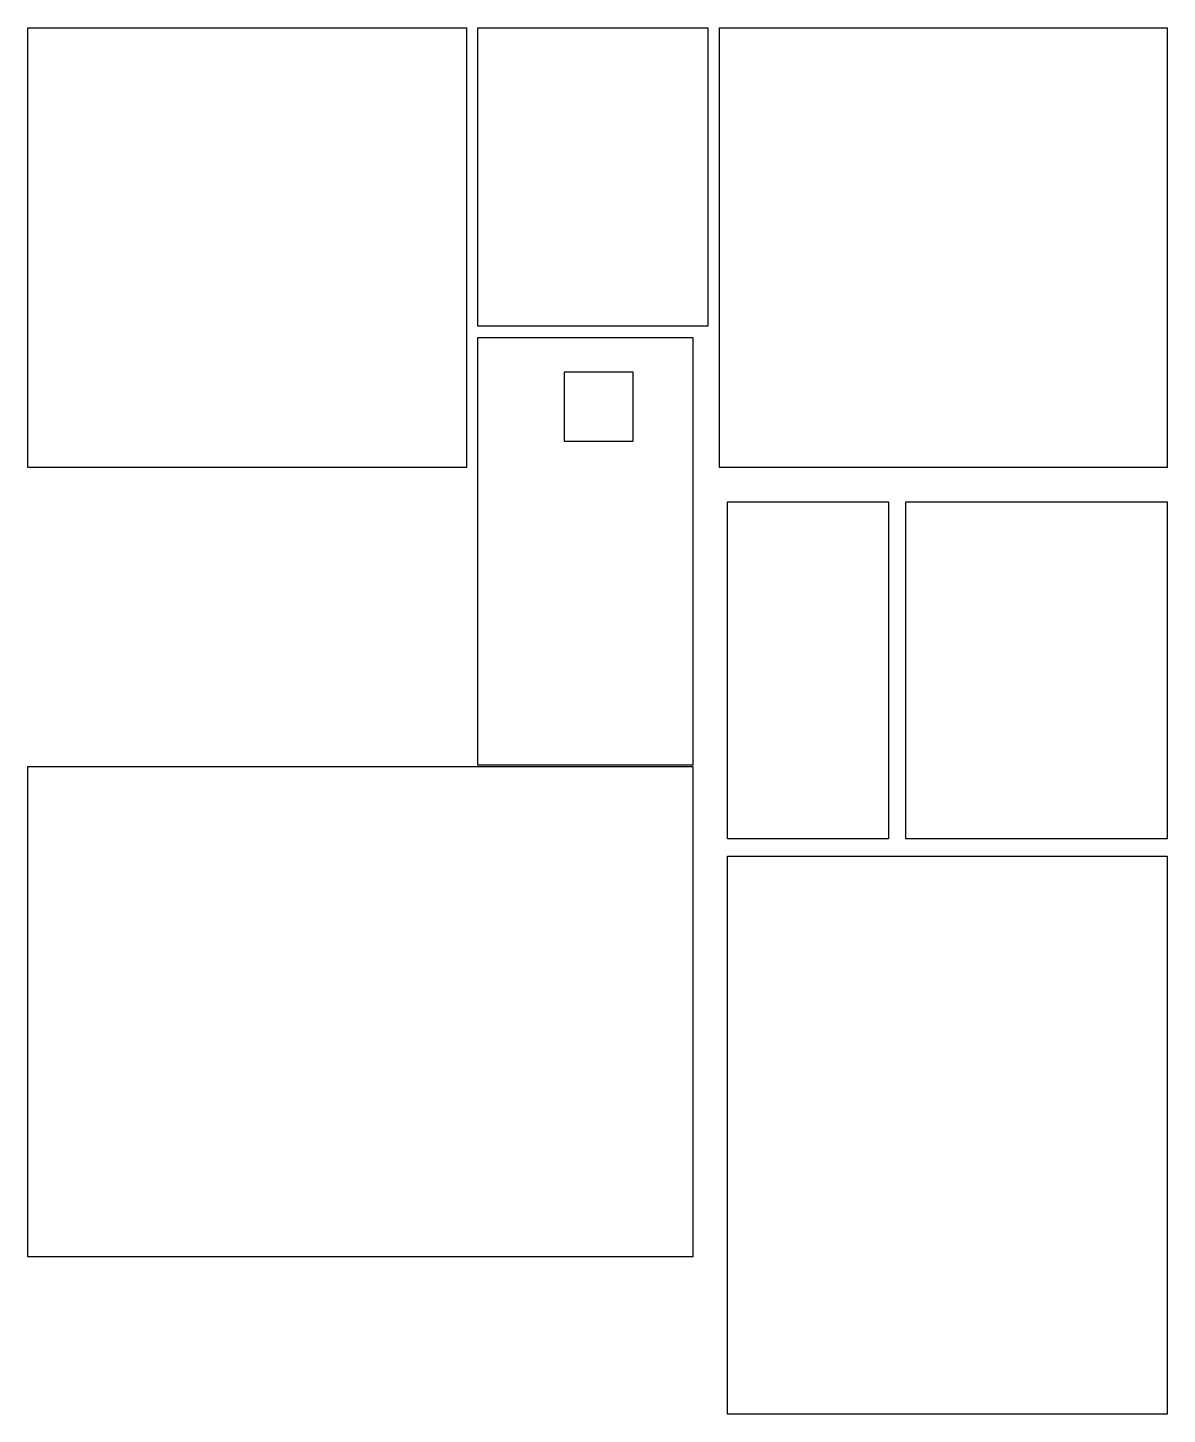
# Model space of a CAD drawing. Header units: metres. Extents: x 0 to 991, y -137 to 1069.
import ezdxf

# ---------------------------------------------------------------- set-up
doc = ezdxf.new("R2010")
doc.units = ezdxf.units.M
doc.layers.add('AREE LEONARDO', color=7, linetype='Continuous')

msp = doc.modelspace()

# ---------------------------------------------------------------- linework, layer by layer
at = {"layer": 'AREE LEONARDO', "color": 5}
for points in [[(0, 1069), (381.5, 1069), (381.5, 686.5), (0, 686.5)], [(391.5, 1069), (591.5, 1069), (591.5, 809.5), (391.5, 809.5)], [(601.5, 1069), (991, 1069), (991, 686.5), (601.5, 686.5)], [(391.5, 799.5), (578.5, 799.5), (578.5, 427.5), (391.5, 427.5)], [(0, 426.5), (578.5, 426.5), (578.5, 0), (0, 0)], [(608.5, 348.5), (991, 348.5), (991, -137), (608.5, -137)]]:
    msp.add_lwpolyline(points, close=True, dxfattribs=at)
at = {"layer": 'AREE LEONARDO', "color": 1}
msp.add_lwpolyline([(466.6, 709.5), (526.6, 709.5), (526.6, 769.5), (466.6, 769.5)], close=True, dxfattribs=at)
at = {"layer": 'AREE LEONARDO', "color": 3}
for points in [[(608.5, 656.5), (748.5, 656.5), (748.5, 363.5), (608.5, 363.5)], [(763.5, 656.5), (991, 656.5), (991, 363.5), (763.5, 363.5)]]:
    msp.add_lwpolyline(points, close=True, dxfattribs=at)

doc.saveas('drawing.dxf')
